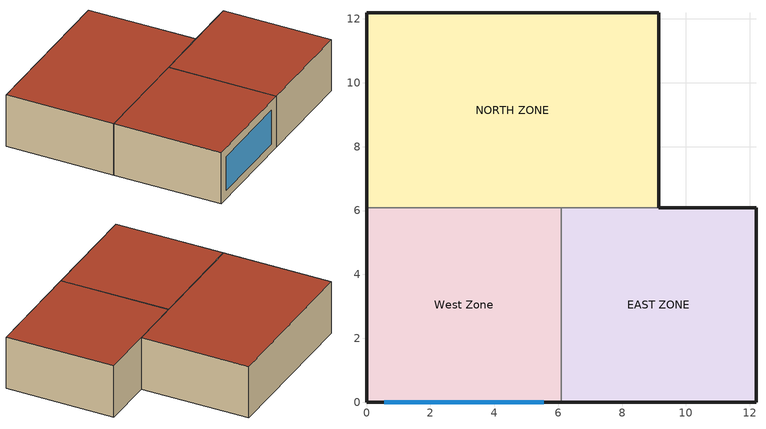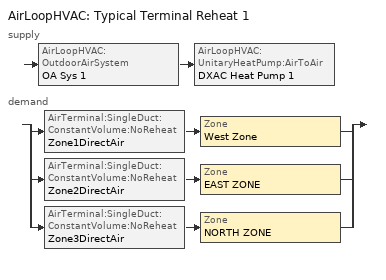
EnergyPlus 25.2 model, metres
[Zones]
West Zone
 floor adiabatic (FLOOR SLAB 8 IN): 0,0 0,6.1 6.1,6.1 6.1,0 z0
 wall outside (EXTWALL80): 0,6.1 0,0 6.1,0 z0:3.05
 wall to NORTH ZONE (PARTITION06): 6.1,6.1 0,6.1 z0:3.05
 wall to EAST ZONE (PARTITION06): 6.1,0 6.1,6.1 z0:3.05
 window (WIN-CON-LIGHT): 0.55,0 5.55,0 z0.5:2.5
 roof outside (ROOF34): 0,6.1 0,0 6.1,0 6.1,6.1 z3.05
EAST ZONE
 floor adiabatic (FLOOR SLAB 8 IN): 6.1,0 6.1,6.1 12.19,6.1 12.19,0 z0
 wall outside (EXTWALL80): 6.1,0 12.19,0 12.19,6.1 9.14,6.1 z0:3.05
 wall to NORTH ZONE (PARTITION06): 9.14,6.1 6.1,6.1 z0:3.05
 roof outside (ROOF34): 6.1,6.1 6.1,0 12.19,0 12.19,6.1 z3.05
NORTH ZONE
 floor adiabatic (FLOOR SLAB 8 IN): 0,6.1 0,12.19 9.14,12.19 9.14,6.1 z0
 wall outside (EXTWALL80): 9.14,6.1 9.14,12.19 0,12.19 0,6.1 z0:3.05
 roof outside (ROOF34): 0,12.19 0,6.1 9.14,6.1 9.14,12.19 z3.05
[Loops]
AirLoopHVAC 'Typical Terminal Reheat 1'
 supply: AirLoopHVAC:OutdoorAirSystem 'OA Sys 1' > AirLoopHVAC:UnitaryHeatPump:AirToAir 'DXAC Heat Pump 1'
 demand: split
  | AirTerminal:SingleDuct:ConstantVolume:NoReheat 'Zone1DirectAir' > Zone 'West Zone'
  | AirTerminal:SingleDuct:ConstantVolume:NoReheat 'Zone2DirectAir' > Zone 'EAST ZONE'
  | AirTerminal:SingleDuct:ConstantVolume:NoReheat 'Zone3DirectAir' > Zone 'NORTH ZONE'
[Building]
NONE: Loads convergence tolerance value=0.04; Maximum number of warmup days=25; Minimum number of warmup days=6; North axis=0; Solar distribution=FullInteriorAndExterior; Temperature convergence tolerance value=0.4; Terrain=Suburbs
[Site:GroundTemperature:BuildingSurface]
20.03, 20.03, 20.13, 20.3, 20.43, 20.52, 20.62, 20.77, 20.78, 20.55, 20.44, 20.2
[Site:Location]
CHICAGO_IL_USA TMY2-94846: Elevation=190; Latitude=42; Longitude=-87.88; Time zone=-6
[SizingPeriod:DesignDay] Barometric pressure=99063; Day of month=25; Daylight saving time indicator=No; Humidity condition type=WetBulb; Rain indicator=No; Snow indicator=No; Solar model indicator=ASHRAEClearSky
Name | Daily dry bulb temperature range | Day type | Maximum dry bulb temperature | Month | Sky clearness | Wetbulb or dewpoint at maximum dry bulb | Wind direction | Wind speed
CHICAGO_IL_USA Annual Cooling 1% Design Conditions DB/MCWB | 10.7 | SummerDesignDay | 31.5 | 7 | 1 | 23 | 230 | 5.3
CHICAGO_IL_USA Annual Heating 99% Design Conditions DB | 0 | WinterDesignDay | -17.3 | 1 | 0 | -17.3 | 270 | 4.9
[Construction]
EXTWALL80: A1 - 1 IN STUCCO, C4 - 4 IN COMMON BRICK, E1 - 3 / 4 IN PLASTER OR GYP BOARD
FLOOR SLAB 8 IN: C10 - 8 IN HW CONCRETE
PARTITION06: E1 - 3 / 4 IN PLASTER OR GYP BOARD, C6 - 8 IN CLAY TILE, E1 - 3 / 4 IN PLASTER OR GYP BOARD
ROOF34: E2 - 1 / 2 IN SLAG OR STONE, E3 - 3 / 8 IN FELT AND MEMBRANE, B5 - 1 IN DENSE INSULATION, C12 - 2 IN HW CONCRETE
WIN-CON-LIGHT: WIN-LAY-GLASS-LIGHT
[Material] Thermal absorptance=0.9
Name | Conductivity | Density | Roughness | Solar absorptance | Specific heat | Thickness | Visible absorptance
A1 - 1 IN STUCCO | 0.691831 | 1858.142 | Smooth | 0.92 | 836.8 | 0.0253898 | 0.92
B5 - 1 IN DENSE INSULATION | 0.0432394 | 91.30524 | VeryRough | 0.5 | 836.8 | 0.0253898 | 0.5
C4 - 4 IN COMMON BRICK | 0.726422 | 1922.216 | Rough | 0.76 | 836.8 | 0.101498 | 0.76
C6 - 8 IN CLAY TILE | 0.570761 | 1121.292 | Smooth | 0.82 | 836.8 | 0.203302 | 0.82
C10 - 8 IN HW CONCRETE | 1.729577 | 2242.585 | MediumRough | 0.65 | 836.8 | 0.203302 | 0.65
C12 - 2 IN HW CONCRETE | 1.729577 | 2242.585 | MediumRough | 0.65 | 836.8 | 0.0509016 | 0.65
E1 - 3 / 4 IN PLASTER OR GYP BOARD | 0.726422 | 1601.846 | Smooth | 0.92 | 836.8 | 0.01905 | 0.92
E2 - 1 / 2 IN SLAG OR STONE | 1.435549 | 881.0155 | Rough | 0.55 | 1673.6 | 0.0127102 | 0.55
E3 - 3 / 8 IN FELT AND MEMBRANE | 0.190253 | 1121.292 | Rough | 0.75 | 1673.6 | 0.00954024 | 0.75
[WindowMaterial:Glazing]
WIN-LAY-GLASS-LIGHT: Back side infrared hemispherical emissivity=0.84; Back side solar reflectance at normal incidence=0.031; Back side visible reflectance at normal incidence=0.05; Conductivity=0.9; Front side infrared hemispherical emissivity=0.84; Front side solar reflectance at normal incidence=0.031; Front side visible reflectance at normal incidence=0.05; Infrared transmittance at normal incidence=0; Optical data type=SpectralAverage; Solar transmittance at normal incidence=0.9; Thickness=0.003; Visible transmittance at normal incidence=0.9
[AirLoopHVAC]
Typical Terminal Reheat 1: Design supply air flow rate=1.7
[AirLoopHVAC:UnitaryHeatPump:AirToAir]
DXAC Heat Pump 1: Availability schedule=FanAndCoilAvailSched; Controlling zone or thermostat location=East Zone; Cooling coil=Heat Pump ACDXCoil 1; Cooling supply air flow rate=1.7; Fan placement=BlowThrough; Heating coil=Heat Pump DX Heating Coil 1; Heating supply air flow rate=1.7; Maximum outdoor dry bulb temperature for supplemental heater operation=21; Maximum supply air temperature from supplemental heater=50; No load supply air flow rate=1.7; Supplemental heating coil=Heat Pump DX Supp Heating Coil 1; Supply air fan=Supply Fan 1; Supply air fan operating mode schedule=ContinuousFanSchedule
[AirTerminal:SingleDuct:ConstantVolume:NoReheat] Availability schedule=FanAndCoilAvailSched
Name | Maximum air flow rate
Zone1DirectAir; Zone3DirectAir | 0.612
Zone2DirectAir | 0.476
[AvailabilityManager:Scheduled]
Name | Schedule
Heat Pump 1 Avail | FanAndCoilAvailSched
Outdoor Air 1 Avail | OutdoorAirAvailSched
[Coil:Cooling:DX:SingleSpeed]
Heat Pump ACDXCoil 1: 2023 rated evaporator fan power per volume flow rate=934.4; Availability schedule=FanAndCoilAvailSched; Energy input ratio function of flow fraction curve=HPACCOOLEIRFFF; Energy input ratio function of temperature curve=HPACCOOLEIRFT; Gross rated cooling cop=3; Gross rated sensible heat ratio=0.75; Gross rated total cooling capacity=32000; Part load fraction correlation curve=HPACCOOLPLFFPLR; Rated air flow rate=1.7; Total cooling capacity function of flow fraction curve=HPACCoolCapFFF; Total cooling capacity function of temperature curve=HPACCoolCapFT
[Coil:Heating:DX:SingleSpeed]
Heat Pump DX Heating Coil 1: 2023 rated supply fan power per volume flow rate=934.4; Availability schedule=FanAndCoilAvailSched; Crankcase heater capacity=200; Defrost control=Timed; Defrost strategy=Resistive; Defrost time period fraction=0.166667; Energy input ratio function of flow fraction curve=HPACHeatEIRFFF; Energy input ratio function of temperature curve=HPACHeatEIRFT; Gross rated heating capacity=35000; Gross rated heating cop=2.75; Heating capacity function of flow fraction curve=HPACHeatCapFFF; Heating capacity function of temperature curve=HPACHeatCapFT; Maximum outdoor dry bulb temperature for crankcase heater operation=10; Maximum outdoor dry bulb temperature for defrost operation=5; Minimum outdoor dry bulb temperature for compressor operation=-5; Part load fraction correlation curve=HPACCOOLPLFFPLR; Rated air flow rate=1.7; Resistive defrost heater capacity=20000
[Coil:Heating:Fuel]
Heat Pump DX Supp Heating Coil 1: Availability schedule=FanAndCoilAvailSched; Burner efficiency=0.8; Fuel type=NaturalGas; Nominal capacity=32000
[Controller:MechanicalVentilation]
DCVObject: Availability schedule=VentSchedule; Demand controlled ventilation=Yes; System outdoor air method=IndoorAirQualityProcedureGenericContaminant; Zone or zonelist name 1=West Zone; Design specification outdoor air object name 1=CM DSOA West Zone; Design specification zone air distribution object name 1=CM DSZAD West Zone; Zone or zonelist name 2=DCV Zone List; Design specification outdoor air object name 2=CM DSOA DCV Zone List; Design specification zone air distribution object name 2=CM DSZAD DCV Zone List
[Controller:OutdoorAir]
OA Controller 1: Economizer control action type=ModulateFlow; Economizer control type=NoEconomizer; Lockout type=NoLockout; Maximum outdoor air flow rate=1.7; Mechanical ventilation controller=DCVObject; Minimum limit type=FixedMinimum; Minimum outdoor air flow rate=0; Minimum outdoor air schedule=OAFractionSched
[DesignSpecification:OutdoorAir] Outdoor air method=Sum
Name | Outdoor air flow per person | Outdoor air flow per zone floor area
CM DSOA DCV Zone List | 0.003149 | 0.000407
CM DSOA West Zone | 0.002952 | 0.000381
[DesignSpecification:ZoneAirDistribution]
Name | Zone air distribution effectiveness in cooling mode | Zone air distribution effectiveness in heating mode | Zone air distribution effectiveness schedule
CM DSZAD DCV Zone List | 0.9 | 1.1
CM DSZAD West Zone |  |  | ZoneADEffSch
[ElectricEquipment] Design level calculation method=EquipmentLevel; Fraction latent=0; Fraction lost=0; Fraction radiant=0.3; Schedule=INTERMITTENT
Name | Design level | Zone or zonelist or space or spacelist
EAST ZONE ElecEq 1 | 1464.375 | EAST ZONE
NORTH ZONE ElecEq 1 | 2928.751 | NORTH ZONE
West Zone ElecEq 1 | 2928.751 | West Zone
[Fan:OnOff]
Supply Fan 1: Availability schedule=FanAndCoilAvailSched; Fan total efficiency=0.7; Maximum flow rate=1.7; Motor efficiency=0.9; Motor in airstream fraction=1; Pressure rise=300
[Lights] Design level calculation method=LightingLevel; End use subcategory=GeneralLights; Fraction radiant=0.2; Fraction replaceable=0; Fraction visible=0.2; Return air fraction=0; Schedule=OFFICE LIGHTING
Name | Lighting level | Zone or zonelist or space or spacelist
EAST ZONE Lights 1 | 1464.375 | EAST ZONE
NORTH ZONE Lights 1 | 878.6252 | NORTH ZONE
[People] Activity level schedule=Activity Sch; Air velocity schedule=Air Velo Sch; Carbon dioxide generation rate=3.82e-08; Clothing insulation calculation method=ClothingInsulationSchedule; Clothing insulation schedule=Clothing Sch; Fraction radiant=0.3; Mean radiant temperature calculation type=EnclosureAveraged; Number of people calculation method=People; Number of people schedule=OFFICE OCCUPANCY; Thermal comfort model 1 type=Fanger; Work efficiency schedule=Work Eff Sch
Name | Number of people | Zone or zonelist or space or spacelist
EastPeople | 3 | EAST ZONE
NorthPeople | 4 | NORTH ZONE
WestPeople | 3 | West Zone
[SurfaceContaminantSourceAndSink:Generic:BoundaryLayerDiffusion]
WEST ZONE GC BLD: Henry adsorption constant or partition coefficient=2; Mass transfer coefficient=0.01; Schedule=GC Source Schedule; Surface=Zn001:Wall001
[SurfaceContaminantSourceAndSink:Generic:DepositionVelocitySink]
EAST ZONE GC DVS: Deposition velocity=0.001; Schedule=GC Source Schedule; Surface=Zn002:Wall001
[ThermostatSetpoint:SingleCooling]
Cooling Setpoint with SB: Setpoint temperature schedule=Cooling Setpoints
[ThermostatSetpoint:SingleHeating]
Heating Setpoint with SB: Setpoint temperature schedule=Heating Setpoints
[Zone] Ceiling height=Autocalculate; Multiplier=1; Type=1; Volume=Autocalculate
EAST ZONE; NORTH ZONE; West Zone
[ZoneContaminantSourceAndSink:CarbonDioxide]
NORTH ZONE CO2: Zone=NORTH ZONE; Design generation rate=1e-07; Schedule=CO2 Source Schedule
[ZoneContaminantSourceAndSink:Generic:Constant] Design generation rate=1e-06; Design removal coefficient=1e-07; Generation schedule=GC Source Schedule; Removal schedule=GC Removal Schedule
Name | Zone
EAST ZONE GC | EAST ZONE
NORTH ZONE GC | NORTH ZONE
WEST ZONE GC | WEST ZONE
[ZoneContaminantSourceAndSink:Generic:CutoffModel] Design generation rate coefficient=1e-05; Schedule=GC Source Schedule
Name | Zone | Cutoff generic contaminant at which emission ceases
EAST ZONE GC CutoffModel | EAST ZONE | 50000
NORTH ZONE GC CutoffModel | NORTH ZONE | 100000
[ZoneContaminantSourceAndSink:Generic:DecaySource]
WEST ZONE GC DecaySource: Zone=WEST ZONE; Delay time constant=100000; Initial emission rate=1e-05; Schedule=GC Source Schedule
[ZoneContaminantSourceAndSink:Generic:DepositionRateSink]
NORTH ZONE GC DRS: Zone=NORTH ZONE; Deposition rate=1e-05; Schedule=GC Source Schedule
[ZoneControl:ContaminantController]
CO2 Controller1: Zone=EAST ZONE; Carbon dioxide control availability schedule=CO2AvailSchedule; Carbon dioxide setpoint schedule=CO2SetpointSchedule; Generic contaminant control availability schedule=GCAvailSchedule; Generic contaminant setpoint schedule=GCSetpointSchedule
[ZoneControl:Thermostat]
Zone 2 Thermostat: Zone or zonelist=EAST ZONE; Control 1=Heating Setpoint with SB; Control 2=Cooling Setpoint with SB; Control type schedule=Zone Control Type Sched
[Zone equipment]
West Zone: Zone1DirectAir
EAST ZONE: Zone2DirectAir
NORTH ZONE: Zone3DirectAir
[ZoneInfiltration:DesignFlowRate] Air changes per hour=0.1; Constant term coefficient=1; Design flow rate calculation method=AirChanges/Hour; Schedule=INF-SCHED; Temperature term coefficient=0; Velocity squared term coefficient=0; Velocity term coefficient=0
Name | Zone or zonelist or space or spacelist
EAST ZONE Infil 1 | East Zone
NORTH ZONE Infil 1 | NORTH Zone
WEST ZONE Infil 1 | West Zone
[ZoneList]
DCV Zone List: East Zone, North Zone
[Curve:Biquadratic] Input unit type for x=Temperature; Input unit type for y=Temperature; Maximum value of x=23.88889; Maximum value of y=46.11111; Minimum value of x=12.77778; Minimum value of y=18; Output unit type=Dimensionless
Name | Coefficient1 constant | Coefficient2 x | Coefficient3 x 2 | Coefficient4 y | Coefficient5 y 2 | Coefficient6 x y
HPACCOOLEIRFT | 0.297145 | 0.0430933 | -0.000748766 | 0.00597727 | 0.000482112 | -0.000956448
HPACCoolCapFT | 0.766956 | 0.0107756 | -4.14703e-05 | 0.00134961 | -0.000261144 | 0.000457488
[Curve:Cubic]
Name | Maximum value of x | Minimum value of x | Coefficient1 constant | Coefficient2 x | Coefficient3 x 2 | Coefficient4 x 3 | Input unit type for x | Output unit type
HPACHeatCapFFF | 1.5 | 0.5 | 0.84 | 0.16 | 0 | 0
HPACHeatCapFT | 20 | -20 | 0.758746 | 0.027626 | 0.000148716 | 3.4992e-06 | Temperature | Dimensionless
HPACHeatEIRFT | 20 | -20 | 1.19248 | -0.0300438 | 0.00103745 | -2.3328e-05 | Temperature | Dimensionless
[Curve:Quadratic]
Name | Maximum value of x | Minimum value of x | Coefficient1 constant | Coefficient2 x | Coefficient3 x 2
HPACCOOLEIRFFF | 1.5 | 0.5 | 1.156 | -0.1816 | 0.0256
HPACCOOLPLFFPLR | 1 | 0 | 0.85 | 0.15 | 0
HPACCoolCapFFF | 1.5 | 0.5 | 0.8 | 0.2 | 0
HPACHeatEIRFFF | 1 | 0 | 1.3824 | -0.4336 | 0.0512
[Schedule:Compact]
Activity Sch: Through: 12/31, For: AllDays, Until: 24:00, 131.8
Air Velo Sch: Through: 12/31, For: AllDays, Until: 24:00, 0.137
CO2 Source Schedule; CO2AvailSchedule; Clothing Sch; ContinuousFanSchedule; GC Removal Schedule; GC Source Schedule; GCAvailSchedule; INF-SCHED: Through: 12/31, For: AllDays, Until: 24:00, 1
CO2SetpointSchedule: Through: 12/31, For: AllDays, Until: 24:00, 900
Cooling Setpoints: Through: 12/31, For: AllDays, Until:  7:00, 30, Until: 17:00, 24, Until: 24:00, 30
FanAndCoilAvailSched: Through: 3/31, For: AllDays, Until: 24:00, 1, Through: 9/30, For: WeekDays, Until: 7:00, 0, Until: 17:00, 1, Until: 24:00, 0, For: SummerDesignDay WinterDesignDay, Until: 24:00, 1, For: AllOtherDays, Until: 24:00, 0, Through: 12/31, For: AllDays, Until: 24:00, 1
GCSetpointSchedule: Through: 12/31, For: AllDays, Until: 24:00, 500
Heating Setpoints: Through: 12/31, For: AllDays, Until:  7:00, 15, Until: 17:00, 20, Until: 24:00, 15
INTERMITTENT: Through: 12/31, For: WeekDays SummerDesignDay, Until: 8:00, 0, Until: 18:00, 1, Until: 24:00, 0, For: AllOtherDays, Until: 24:00, 0
OAFractionSched: Through: 12/31, For: AllDays, Until: 7:00, 0, Until: 17:00, 1, Until: 24:00, 0
OFFICE LIGHTING: Through: 12/31, For: WeekDays SummerDesignDay, Until: 6:00, 0.05, Until: 7:00, 0.2, Until: 17:00, 1, Until: 18:00, 0.5, Until: 24:00, 0.05, For: AllOtherDays, Until: 24:00, 0.05
OFFICE OCCUPANCY: Through: 12/31, For: WeekDays SummerDesignDay, Until: 6:00, 0, Until: 7:00, 0.1, Until: 8:00, 0.5, Until: 12:00, 1, Until: 13:00, 0.5, Until: 16:00, 1, Until: 17:00, 0.5, Until: 18:00, 0.1, Until: 24:00, 0, For: AllOtherDays, Until: 24:00, 0
OutdoorAirAvailSched: Through: 3/31, For: AllDays, Until: 24:00, 1, Through: 9/30, For: WeekDays, Until: 7:00, 0, Until: 17:00, 1, Until: 24:00, 0, For: SummerDesignDay WinterDesignDay, Until: 24:00, 0, For: AllOtherDays, Until: 24:00, 0, Through: 12/31, For: AllDays, Until: 24:00, 1
VentSchedule: Through: 12/31, For: Saturday Sunday Holiday, Until: 24:00, 0, For: AllOtherDays, Until: 5:00, 0, Until: 18:30, 1, Until: 24:00, 0
Work Eff Sch: Through: 12/31, For: AllDays, Until: 24:00, 0
Zone Control Type Sched: Through: 3/31, For: AllDays, Until: 24:00, 1, Through: 9/30, For: AllDays, Until: 24:00, 2, Through: 12/31, For: AllDays, Until: 24:00, 1
ZoneADEffSch: Through: 12/31, For: Saturday Sunday Holiday, Until: 24:00, 1, For: AllOtherDays, Until: 5:00, 1, Until: 18:30, 1, Until: 24:00, 1
